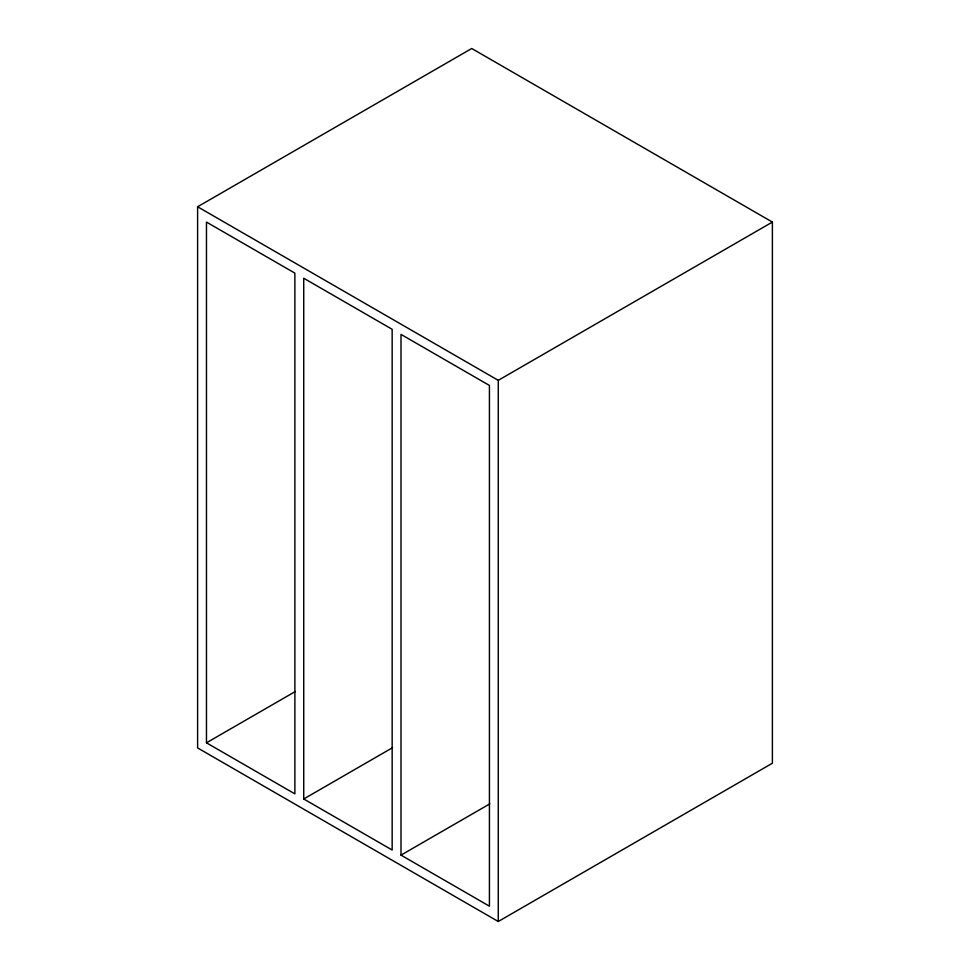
<?xml version="1.0" encoding="UTF-8"?>
<svg xmlns="http://www.w3.org/2000/svg" width="970" height="970" viewBox="0 0 970 970"><rect width="100%" height="100%" fill="white"/><g stroke="black" fill="none" stroke-linecap="round" stroke-linejoin="round"><path stroke-width="1.45" d="M197.613 206.768L471.735 48.5L772.387 222.081L772.387 763.232L498.265 921.5L197.613 747.918L197.613 206.768L498.265 380.337L772.387 222.081M206.464 742.814L294.88 793.872L294.88 273.128L206.464 222.081L206.464 742.814L295.316 691.513M303.731 798.977L392.159 850.023L392.159 329.291L303.731 278.232L303.731 798.977L392.583 747.676M400.998 855.128L489.426 906.186L489.426 385.442L400.998 334.395L400.998 855.128L489.862 803.827M498.265 380.337L498.265 921.5"/></g></svg>
